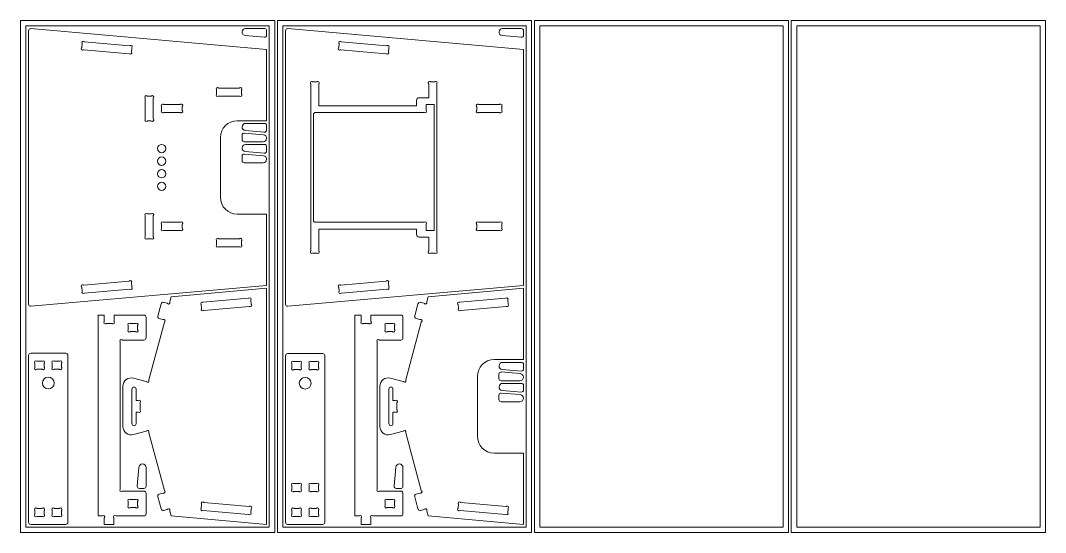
# Model space of a CAD drawing. Header units: millimetres. Extents: x 252 to 2692, y 303 to 2793.
# Drawn here: x 252 to 2692, y 1573 to 2793 of the extents above; entities that cross this region are included whole.
import ezdxf

# ---------------------------------------------------------------- set-up
doc = ezdxf.new("R2010")
doc.units = ezdxf.units.MM

msp = doc.modelspace()

# ---------------------------------------------------------------- linework, layer by layer
at = {"color": 7, "linetype": 'Continuous', "lineweight": 15}
for p, q in [((251.9, 2793.4), (251.9, 1573.4)), ((857.1, 2793.4), (251.9, 2793.4)), ((857.1, 1573.4), (857.1, 2793.4)), ((1468.7, 2793.4), (863.5, 2793.4)), ((863.5, 2793.4), (863.5, 1573.4)), ((1468.7, 1573.4), (1468.7, 2793.4)), ((1475.1, 2793.4), (1475.1, 1573.4)), ((2080.3, 2793.4), (1475.1, 2793.4)), ((2080.3, 1573.4), (2080.3, 2793.4)), ((2086.6, 2793.4), (2086.6, 1573.4)), ((2691.9, 2793.4), (2086.6, 2793.4)), ((2691.9, 1573.4), (2691.9, 2793.4)), ((844.1, 2780.4), (264.9, 2780.4)), ((264.9, 2780.4), (264.9, 1586.4)), ((271.2, 2117.5), (271.2, 2769.1)), ((276.7, 2774.1), (837.8, 2724.6)), ((787, 2757.3), (832.3, 2753.3)), ((832.8, 2774.1), (787.8, 2774.1)), ((837.8, 2758.3), (837.8, 2769.1)), ((844.1, 1586.4), (844.1, 2780.4)), ((1455.7, 2780.4), (876.5, 2780.4)), ((876.5, 2780.4), (876.5, 1586.4)), ((882.8, 2769.1), (882.8, 2117.5)), ((1449.4, 2724.6), (888.3, 2774.1)), ((1398.6, 2757.3), (1443.9, 2753.3)), ((1444.4, 2774.1), (1399.4, 2774.1)), ((1449.4, 2758.3), (1449.4, 2769.1)), ((1455.7, 1586.4), (1455.7, 2780.4)), ((2067.3, 2780.4), (1488.1, 2780.4)), ((1488.1, 2780.4), (1488.1, 1586.4)), ((2067.3, 1586.4), (2067.3, 2780.4)), ((2678.9, 2780.4), (2099.6, 2780.4)), ((2099.6, 2780.4), (2099.6, 1586.4)), ((2678.9, 1586.4), (2678.9, 2780.4)), ((397.9, 2729.4), (398.6, 2738)), ((404.4, 2742.8), (512, 2733.3)), ((1009.4, 2729.4), (1010.2, 2738)), ((1016, 2742.8), (1123.6, 2733.3)), ((510.3, 2714.2), (402.7, 2723.7)), ((516.9, 2727.6), (516.1, 2719)), ((837.8, 2724.6), (837.8, 2554.6)), ((1121.9, 2714.2), (1014.3, 2723.7)), ((1128.4, 2727.6), (1127.7, 2719)), ((1449.4, 2162.1), (1449.4, 2724.6)), ((942.8, 2244.6), (942.8, 2642)), ((948.1, 2647.3), (956.7, 2647.3)), ((962.1, 2590.2), (962.1, 2642)), ((1223.6, 2609.2), (1223.6, 2642)), ((1228.9, 2647.3), (1237.5, 2647.3)), ((1242.8, 2244.6), (1242.8, 2642)), ((554, 2613.4), (562.6, 2613.4)), ((718.6, 2618.5), (718.6, 2627.2)), ((723.9, 2632.5), (772.7, 2632.5)), ((772.7, 2613.2), (723.9, 2613.2)), ((778.1, 2627.2), (778.1, 2618.5)), ((548.7, 2559.3), (548.7, 2608.1)), ((568, 2608.1), (568, 2559.3)), ((587.8, 2579.4), (587.8, 2588)), ((593.1, 2593.3), (631.7, 2593.3)), ((637, 2588), (637, 2579.4)), ((962.1, 2590.2), (1194.5, 2590.2)), ((1194.5, 2590.2), (1194.5, 2602.9)), ((1200.9, 2609.2), (1223.6, 2609.2)), ((1236.5, 2593.2), (1217.4, 2593.2)), ((1217.4, 2593.2), (1217.4, 2579.5)), ((1236.5, 2293.4), (1236.5, 2593.2)), ((1337.8, 2579.4), (1337.8, 2588)), ((1343.1, 2593.3), (1391.9, 2593.3)), ((1397.3, 2588), (1397.3, 2579.4)), ((631.7, 2574.1), (593.1, 2574.1)), ((949.2, 2317.5), (949.2, 2569.2)), ((1212.1, 2574.2), (954.2, 2574.2)), ((1391.9, 2574.1), (1343.1, 2574.1)), ((562.6, 2554), (554, 2554)), ((837.8, 2554.6), (767.8, 2554.6)), ((832.8, 2548.2), (787.8, 2548.2)), ((837.8, 2532.4), (837.8, 2543.2)), ((727.8, 2514.6), (727.8, 2372.1)), ((779.4, 2520.3), (779.4, 2509.5)), ((830.1, 2521.3), (784.8, 2525.2)), ((787, 2531.4), (832.3, 2527.4)), ((784.4, 2504.5), (829.4, 2504.5)), ((832.8, 2498.1), (787.8, 2498.1)), ((837.8, 2482.3), (837.8, 2493.1)), ((779.4, 2470.2), (779.4, 2459.4)), ((830.1, 2471.2), (784.8, 2475.1)), ((787, 2481.3), (832.3, 2477.4)), ((784.4, 2454.4), (829.4, 2454.4)), ((548.7, 2327.4), (548.7, 2278.5)), ((562.6, 2332.7), (554, 2332.7)), ((568, 2278.5), (568, 2327.4)), ((837.8, 2332.1), (767.8, 2332.1)), ((837.8, 2162.1), (837.8, 2332.1)), ((587.8, 2307.3), (587.8, 2298.6)), ((631.7, 2312.6), (593.1, 2312.6)), ((637, 2298.6), (637, 2307.3)), ((1212.1, 2312.5), (954.2, 2312.5)), ((962.1, 2296.5), (962.1, 2244.6)), ((962.1, 2296.5), (1194.5, 2296.5)), ((1194.5, 2296.5), (1194.5, 2283.8)), ((1217.4, 2293.4), (1217.4, 2307.2)), ((1337.8, 2307.3), (1337.8, 2298.6)), ((1391.9, 2312.6), (1343.1, 2312.6)), ((1397.3, 2298.6), (1397.3, 2307.3)), ((554, 2273.2), (562.6, 2273.2)), ((593.1, 2293.3), (631.7, 2293.3)), ((772.7, 2273.4), (723.9, 2273.4)), ((1200.9, 2277.4), (1223.6, 2277.4)), ((1236.5, 2293.4), (1217.4, 2293.4)), ((1223.6, 2277.4), (1223.6, 2244.6)), ((1343.1, 2293.3), (1391.9, 2293.3)), ((718.6, 2268.1), (718.6, 2259.5)), ((723.9, 2254.2), (772.7, 2254.2)), ((778.1, 2259.5), (778.1, 2268.1)), ((948.1, 2239.3), (956.7, 2239.3)), ((1228.9, 2239.3), (1237.5, 2239.3)), ((510.3, 2172.5), (402.7, 2163)), ((1121.9, 2172.5), (1014.3, 2163)), ((276.7, 2112.6), (837.8, 2162.1)), ((397.9, 2157.2), (398.6, 2148.6)), ((404.4, 2143.8), (512, 2153.3)), ((516.9, 2159.1), (516.1, 2167.7)), ((837.8, 2155.3), (610.7, 2135.2)), ((837.8, 2155.3), (837.8, 1592.8)), ((1449.4, 2162.1), (888.3, 2112.6)), ((1009.4, 2157.2), (1010.2, 2148.6)), ((1016, 2143.8), (1123.6, 2153.3)), ((1128.4, 2159.1), (1127.7, 2167.7)), ((1449.4, 2155.3), (1222.3, 2135.2)), ((1449.4, 1985.3), (1449.4, 2155.3)), ((610.7, 2135.2), (607.5, 2123.4)), ((686.9, 2122), (794.5, 2131.5)), ((800.3, 2126.6), (801, 2118)), ((1219.1, 2123.4), (1222.3, 2135.2)), ((1298.4, 2122), (1406.1, 2131.5)), ((1411.9, 2126.6), (1412.6, 2118)), ((578.7, 2089.3), (586.5, 2118.3)), ((592.6, 2121.9), (601, 2119.6)), ((682.8, 2107.6), (682, 2116.2)), ((796.2, 2112.3), (688.5, 2102.8)), ((1190.3, 2089.3), (1198.1, 2118.3)), ((1204.2, 2121.9), (1212.6, 2119.6)), ((1294.4, 2107.6), (1293.6, 2116.2)), ((1407.8, 2112.3), (1300.1, 2102.8)), ((436.4, 2091.3), (436.4, 1612.8)), ((451.3, 2091.3), (436.4, 2091.3)), ((451.3, 2076.6), (451.3, 2091.3)), ((545.7, 2091.3), (474.5, 2091.3)), ((474.5, 2091.3), (474.5, 2076.6)), ((550.7, 2037), (550.7, 2086.3)), ((594.4, 2074.4), (557.6, 1936.9)), ((582.2, 2083.2), (590.7, 2081)), ((1048, 2091.3), (1048, 1612.8)), ((1062.9, 2091.3), (1048, 2091.3)), ((1062.9, 2076.6), (1062.9, 2091.3)), ((1086.1, 2091.3), (1086.1, 2076.6)), ((1157.3, 2091.3), (1086.1, 2091.3)), ((1162.3, 2037), (1162.3, 2086.3)), ((1206, 2074.4), (1169.2, 1936.9)), ((1193.8, 2083.2), (1202.3, 2081)), ((469.2, 2071.3), (456.6, 2071.3)), ((508.5, 2066), (508.5, 2057.4)), ((525.4, 2071.3), (513.8, 2071.3)), ((513.8, 2052), (525.4, 2052)), ((530.7, 2057.4), (530.7, 2066)), ((1080.8, 2071.3), (1068.2, 2071.3)), ((1120.1, 2066), (1120.1, 2057.4)), ((1137, 2071.3), (1125.4, 2071.3)), ((1125.4, 2052), (1137, 2052)), ((1142.3, 2057.4), (1142.3, 2066)), ((489.4, 1677.3), (489.4, 2026.7)), ((494.7, 2032), (545.7, 2032)), ((1101, 1677.3), (1101, 2026.7)), ((1106.3, 2032), (1157.3, 2032)), ((271.2, 1995.6), (271.2, 1597.8)), ((276.2, 2000.6), (359.7, 2000.6)), ((303.1, 1981.6), (291.5, 1981.6)), ((332.8, 1981.6), (344.4, 1981.6)), ((364.7, 1995.6), (364.7, 1597.8)), ((882.8, 1994.8), (882.8, 1597.8)), ((887.8, 1999.8), (971.3, 1999.8)), ((914.7, 1980.8), (903.1, 1980.8)), ((944.4, 1980.8), (956, 1980.8)), ((976.3, 1994.8), (976.3, 1597.8)), ((1379.4, 1985.3), (1449.4, 1985.3)), ((1444.4, 1978.9), (1399.4, 1978.9)), ((286.2, 1976.3), (286.2, 1967.7)), ((291.5, 1962.4), (303.1, 1962.4)), ((308.5, 1967.7), (308.5, 1976.3)), ((327.5, 1967.7), (327.5, 1976.3)), ((344.4, 1962.4), (332.8, 1962.4)), ((349.7, 1976.3), (349.7, 1967.7)), ((897.8, 1975.5), (897.8, 1966.9)), ((903.1, 1961.6), (914.7, 1961.6)), ((920, 1966.9), (920, 1975.5)), ((939.1, 1966.9), (939.1, 1975.5)), ((956, 1961.6), (944.4, 1961.6)), ((961.3, 1975.5), (961.3, 1966.9)), ((1441.7, 1952), (1396.4, 1955.9)), ((1398.6, 1962.1), (1443.9, 1958.1)), ((1449.4, 1963.1), (1449.4, 1973.9)), ((551.1, 1933.2), (520.9, 1941.2)), ((1162.7, 1933.2), (1132.5, 1941.2)), ((1339.4, 1945.3), (1339.4, 1802.8)), ((1390.9, 1950.9), (1390.9, 1940.2)), ((1395.9, 1935.2), (1440.9, 1935.2)), ((1444.4, 1928.8), (1399.4, 1928.8)), ((495.8, 1826.1), (495.8, 1921.9)), ((517.3, 1915.3), (517.3, 1832.8)), ((526.9, 1915.3), (526.9, 1887.8)), ((1107.4, 1826.1), (1107.4, 1921.9)), ((1128.8, 1915.2), (1128.8, 1832.8)), ((1138.5, 1915.2), (1138.5, 1887.8)), ((1441.7, 1901.9), (1396.4, 1905.8)), ((1398.6, 1912), (1443.9, 1908.1)), ((1449.4, 1913), (1449.4, 1923.8)), ((526.9, 1887.8), (531.2, 1887.8)), ((536.5, 1865.6), (536.5, 1882.5)), ((1138.5, 1887.8), (1142.8, 1887.8)), ((1148.1, 1865.6), (1148.1, 1882.5)), ((1390.9, 1900.9), (1390.9, 1890.1)), ((1395.9, 1885.1), (1440.9, 1885.1)), ((526.9, 1832.8), (526.9, 1860.3)), ((526.9, 1860.3), (531.2, 1860.3)), ((1138.5, 1832.8), (1138.5, 1860.3)), ((1138.5, 1860.3), (1142.8, 1860.3)), ((551.1, 1814.9), (520.9, 1806.8)), ((594.4, 1673.6), (557.6, 1811.1)), ((1162.7, 1814.9), (1132.5, 1806.8)), ((1206, 1673.6), (1169.2, 1811.1)), ((1379.4, 1762.8), (1449.4, 1762.8)), ((1449.4, 1762.8), (1449.4, 1592.8)), ((533.9, 1729.1), (529.9, 1683.8)), ((550.7, 1683.4), (550.7, 1728.4)), ((1145.5, 1729.1), (1141.5, 1683.8)), ((1162.3, 1683.4), (1162.3, 1728.4)), ((897.8, 1684.9), (897.8, 1676.3)), ((914.7, 1690.2), (903.1, 1690.2)), ((920, 1676.3), (920, 1684.9)), ((939.1, 1676.3), (939.1, 1684.9)), ((944.4, 1690.2), (956, 1690.2)), ((961.3, 1684.9), (961.3, 1676.3)), ((545.7, 1672), (494.7, 1672)), ((534.9, 1678.4), (545.7, 1678.4)), ((550.7, 1617.8), (550.7, 1667)), ((582.2, 1664.8), (590.7, 1667.1)), ((903.1, 1671), (914.7, 1671)), ((956, 1671), (944.4, 1671)), ((1157.3, 1672), (1106.3, 1672)), ((1146.5, 1678.4), (1157.3, 1678.4)), ((1162.3, 1617.8), (1162.3, 1667)), ((1193.8, 1664.8), (1202.3, 1667.1)), ((508.5, 1646.7), (508.5, 1638.1)), ((525.4, 1652), (513.8, 1652)), ((530.7, 1638.1), (530.7, 1646.7)), ((578.7, 1658.7), (586.5, 1629.7)), ((682.8, 1640.4), (682, 1631.8)), ((796.2, 1635.8), (688.5, 1645.3)), ((1120.1, 1646.7), (1120.1, 1638.1)), ((1137, 1652), (1125.4, 1652)), ((1142.3, 1638.1), (1142.3, 1646.7)), ((1190.3, 1658.7), (1198.1, 1629.7)), ((1294.4, 1640.4), (1293.6, 1631.8)), ((1407.8, 1635.8), (1300.1, 1645.3)), ((286.2, 1625.7), (286.2, 1617)), ((303.1, 1631), (291.5, 1631)), ((291.5, 1611.7), (303.1, 1611.7)), ((308.5, 1617), (308.5, 1625.7)), ((327.5, 1617), (327.5, 1625.7)), ((332.8, 1631), (344.4, 1631)), ((344.4, 1611.7), (332.8, 1611.7)), ((349.7, 1625.7), (349.7, 1617)), ((436.4, 1612.8), (446.1, 1612.8)), ((479.7, 1612.8), (545.7, 1612.8)), ((513.8, 1632.8), (525.4, 1632.8)), ((592.6, 1626.2), (601, 1628.4)), ((610.7, 1612.8), (607.5, 1624.7)), ((837.8, 1592.8), (610.7, 1612.8)), ((686.9, 1626.1), (794.5, 1616.6)), ((800.3, 1621.4), (801, 1630)), ((897.8, 1625.7), (897.8, 1617)), ((914.7, 1631), (903.1, 1631)), ((903.1, 1611.7), (914.7, 1611.7)), ((920, 1617), (920, 1625.7)), ((939.1, 1617), (939.1, 1625.7)), ((944.4, 1631), (956, 1631)), ((956, 1611.7), (944.4, 1611.7)), ((961.3, 1625.7), (961.3, 1617)), ((1048, 1612.8), (1057.7, 1612.8)), ((1091.3, 1612.8), (1157.3, 1612.8)), ((1125.4, 1632.8), (1137, 1632.8)), ((1204.2, 1626.2), (1212.6, 1628.4)), ((1219.1, 1624.7), (1222.3, 1612.8)), ((1449.4, 1592.8), (1222.3, 1612.8)), ((1298.4, 1626.1), (1406.1, 1616.6)), ((1411.9, 1621.4), (1412.6, 1630)), ((264.9, 1586.4), (844.1, 1586.4)), ((359.7, 1592.8), (276.2, 1592.8)), ((451.4, 1607.5), (451.4, 1592.8)), ((451.4, 1592.8), (474.4, 1592.8)), ((474.4, 1592.8), (474.4, 1607.5)), ((876.5, 1586.4), (1455.7, 1586.4)), ((971.3, 1592.8), (887.8, 1592.8)), ((1063, 1607.5), (1063, 1592.8)), ((1063, 1592.8), (1086, 1592.8)), ((1086, 1592.8), (1086, 1607.5)), ((1488.1, 1586.4), (2067.3, 1586.4)), ((2099.6, 1586.4), (2678.9, 1586.4)), ((251.9, 1573.4), (857.1, 1573.4)), ((863.5, 1573.4), (1468.7, 1573.4)), ((1475.1, 1573.4), (2080.3, 1573.4)), ((2086.6, 1573.4), (2691.9, 1573.4))]:
    msp.add_line(p, q, dxfattribs=at)
for centre, radius in [((587.9, 2488.3), 10), ((587.9, 2458.3), 10), ((587.9, 2428.3), 10), ((587.9, 2398.3), 10), ((318, 1929.5), 14), ((929.6, 1929.1), 14)]:
    msp.add_circle(centre, radius, dxfattribs=at)
for centre, radius, start, end in [((276.2, 2769.1), 5, 84.9564, 180), ((787.8, 2765.7), 8.42, 90, 265), ((832.8, 2758.3), 5, 265, 0), ((832.8, 2769.1), 5, 0, 90), ((887.8, 2769.1), 5, 84.9564, 180), ((1399.4, 2765.7), 8.42, 90, 265), ((1444.4, 2758.3), 5, 265, 0), ((1444.4, 2769.1), 5, 0, 90), ((401.2, 2740.8), 3.28, 49.5261, 210.3867), ((396.7, 2738.2), 1.9, 354.9564, 30.3867), ((404.5, 2744.7), 1.9, 229.5261, 264.9564), ((512.2, 2735.2), 1.91, 264.9564, 300.3867), ((514.8, 2730.8), 3.27, 319.5261, 120.3867), ((1012.8, 2740.8), 3.28, 49.5261, 210.3867), ((1008.3, 2738.2), 1.91, 354.9564, 30.3867), ((1016.1, 2744.7), 1.9, 229.5261, 264.9564), ((1123.8, 2735.2), 1.91, 264.9564, 300.3867), ((1126.4, 2730.8), 3.27, 319.5261, 120.3867), ((399.9, 2726.2), 3.28, 139.5261, 300.3867), ((396, 2729.6), 1.91, 319.5261, 354.9564), ((402.5, 2721.8), 1.91, 84.9564, 120.3867), ((510.2, 2712.3), 1.9, 49.5261, 84.9564), ((513.5, 2716.2), 3.28, 229.5261, 30.3867), ((518, 2718.8), 1.91, 174.9564, 210.3867), ((518.8, 2727.4), 1.9, 139.5261, 174.9564), ((1011.5, 2726.2), 3.28, 139.5261, 300.3867), ((1007.5, 2729.6), 1.91, 319.5261, 354.9564), ((1014.1, 2721.8), 1.91, 84.9564, 120.3867), ((1121.8, 2712.3), 1.9, 49.5261, 84.9564), ((1125.1, 2716.2), 3.28, 229.5261, 30.3867), ((1129.6, 2718.8), 1.91, 174.9564, 210.3867), ((1130.3, 2727.4), 1.91, 139.5261, 174.9564), ((945.1, 2645), 3.27, 54.5697, 215.4303), ((940.9, 2642), 1.9, 0, 35.4303), ((948.1, 2649.2), 1.91, 234.5697, 270), ((956.7, 2649.2), 1.91, 270, 305.4303), ((959.8, 2645), 3.28, 324.5697, 125.4303), ((964, 2642), 1.9, 144.5697, 180), ((1225.9, 2645), 3.28, 54.5697, 215.4303), ((1221.7, 2642), 1.9, 0, 35.4303), ((1228.9, 2649.2), 1.91, 234.5697, 270), ((1237.5, 2649.2), 1.91, 270, 305.4303), ((1240.5, 2645), 3.28, 324.5697, 125.4303), ((1244.7, 2642), 1.91, 144.5697, 180), ((551, 2611.1), 3.28, 54.5697, 215.4303), ((554, 2615.3), 1.9, 234.5697, 270), ((562.6, 2615.3), 1.9, 270, 305.4303), ((565.7, 2611.1), 3.28, 324.5697, 125.4303), ((720.9, 2630.2), 3.27, 54.5697, 215.4303), ((720.9, 2615.5), 3.28, 144.5697, 305.4303), ((716.7, 2627.2), 1.9, 0, 35.4303), ((716.7, 2618.5), 1.91, 324.5697, 0), ((723.9, 2634.4), 1.91, 234.5697, 270), ((723.9, 2611.3), 1.91, 90, 125.4303), ((772.7, 2634.4), 1.91, 270, 305.4303), ((772.7, 2611.3), 1.91, 54.5697, 90), ((775.8, 2630.2), 3.28, 324.5697, 125.4303), ((775.8, 2615.5), 3.28, 234.5697, 35.4303), ((780, 2627.2), 1.9, 144.5697, 180), ((780, 2618.5), 1.91, 180, 215.4303), ((546.8, 2608.1), 1.9, 0, 35.4303), ((569.9, 2608.1), 1.9, 144.5697, 180), ((590.1, 2591), 3.27, 54.5697, 215.4303), ((585.9, 2588), 1.91, 0, 35.4303), ((593.1, 2595.2), 1.91, 234.5697, 270), ((631.7, 2595.2), 1.91, 270, 305.4303), ((634.7, 2591), 3.28, 324.5697, 125.4303), ((638.9, 2588), 1.91, 144.5697, 180), ((1200.9, 2602.9), 6.35, 90, 180), ((1340.1, 2591), 3.27, 54.5697, 215.4303), ((1335.9, 2588), 1.91, 0, 35.4303), ((1343.1, 2595.2), 1.91, 234.5697, 270), ((1391.9, 2595.2), 1.91, 270, 305.4303), ((1395, 2591), 3.28, 324.5697, 125.4303), ((1399.2, 2588), 1.91, 144.5697, 180), ((590.1, 2576.4), 3.28, 144.5697, 305.4303), ((585.9, 2579.4), 1.91, 324.5697, 0), ((593.1, 2572.2), 1.9, 90, 125.4303), ((631.7, 2572.2), 1.9, 54.5697, 90), ((634.7, 2576.4), 3.28, 234.5697, 35.4303), ((638.9, 2579.4), 1.91, 180, 215.4303), ((954.2, 2569.2), 5, 90, 180), ((1212.1, 2572.3), 1.9, 54.5697, 90), ((1215.1, 2576.5), 3.28, 234.5697, 35.4303), ((1219.3, 2579.5), 1.91, 180, 215.4303), ((1340.1, 2576.4), 3.28, 144.5697, 305.4303), ((1335.9, 2579.4), 1.9, 324.5697, 0), ((1343.1, 2572.2), 1.9, 90, 125.4303), ((1391.9, 2572.2), 1.9, 54.5697, 90), ((1395, 2576.4), 3.28, 234.5697, 35.4303), ((1399.2, 2579.4), 1.9, 180, 215.4303), ((551, 2556.3), 3.28, 144.5697, 305.4303), ((546.8, 2559.3), 1.9, 324.5697, 0), ((554, 2552.1), 1.91, 90, 125.4303), ((562.6, 2552.1), 1.91, 54.5697, 90), ((565.7, 2556.3), 3.27, 234.5697, 35.4303), ((569.9, 2559.3), 1.9, 180, 215.4303), ((767.8, 2514.6), 40, 90, 180), ((787.8, 2539.8), 8.42, 90, 265), ((832.8, 2543.2), 5, 0, 90), ((784.4, 2520.3), 5, 85, 180), ((829.4, 2512.9), 8.42, 270, 85), ((832.8, 2532.4), 5, 265, 0), ((784.4, 2509.5), 5, 180, 270), ((787.8, 2489.7), 8.42, 90, 265), ((832.8, 2493.1), 5, 0, 90), ((784.4, 2470.2), 5, 85, 180), ((829.4, 2462.8), 8.42, 270, 85), ((832.8, 2482.3), 5, 265, 0), ((784.4, 2459.4), 5, 180, 270), ((767.8, 2372.1), 40, 180, 270), ((551, 2330.4), 3.28, 54.5697, 215.4303), ((546.8, 2327.4), 1.91, 0, 35.4303), ((554, 2334.6), 1.91, 234.5697, 270), ((562.6, 2334.6), 1.91, 270, 305.4303), ((565.7, 2330.4), 3.27, 324.5697, 125.4303), ((569.9, 2327.4), 1.91, 144.5697, 180), ((590.1, 2310.3), 3.28, 54.5697, 215.4303), ((590.1, 2295.6), 3.27, 144.5697, 305.4303), ((585.9, 2307.3), 1.91, 0, 35.4303), ((585.9, 2298.6), 1.91, 324.5697, 0), ((593.1, 2314.5), 1.91, 234.5697, 270), ((631.7, 2314.5), 1.91, 270, 305.4303), ((634.7, 2310.3), 3.28, 324.5697, 125.4303), ((634.7, 2295.6), 3.27, 234.5697, 35.4303), ((638.9, 2307.3), 1.91, 144.5697, 180), ((638.9, 2298.6), 1.91, 180, 215.4303), ((954.2, 2317.5), 5, 180, 270), ((1212.1, 2314.4), 1.9, 270, 305.4303), ((1215.1, 2310.2), 3.28, 324.5697, 125.4303), ((1219.3, 2307.2), 1.91, 144.5697, 180), ((1340.1, 2310.3), 3.28, 54.5697, 215.4303), ((1340.1, 2295.6), 3.28, 144.5697, 305.4303), ((1335.9, 2307.3), 1.91, 0, 35.4303), ((1335.9, 2298.6), 1.91, 324.5697, 0), ((1343.1, 2314.5), 1.91, 234.5697, 270), ((1391.9, 2314.5), 1.91, 270, 305.4303), ((1395, 2310.3), 3.27, 324.5697, 125.4303), ((1395, 2295.6), 3.28, 234.5697, 35.4303), ((1399.2, 2307.3), 1.9, 144.5697, 180), ((1399.2, 2298.6), 1.91, 180, 215.4303), ((551, 2275.5), 3.28, 144.5697, 305.4303), ((546.8, 2278.5), 1.91, 324.5697, 0), ((554, 2271.3), 1.9, 90, 125.4303), ((562.6, 2271.3), 1.9, 54.5697, 90), ((565.7, 2275.5), 3.28, 234.5697, 35.4303), ((569.9, 2278.5), 1.91, 180, 215.4303), ((593.1, 2291.4), 1.91, 90, 125.4303), ((631.7, 2291.4), 1.91, 54.5697, 90), ((720.9, 2271.1), 3.27, 54.5697, 215.4303), ((716.7, 2268.1), 1.91, 0, 35.4303), ((723.9, 2275.3), 1.9, 234.5697, 270), ((772.7, 2275.3), 1.9, 270, 305.4303), ((775.8, 2271.1), 3.28, 324.5697, 125.4303), ((780, 2268.1), 1.91, 144.5697, 180), ((1200.9, 2283.8), 6.35, 180, 270), ((1343.1, 2291.4), 1.91, 90, 125.4303), ((1391.9, 2291.4), 1.91, 54.5697, 90), ((720.9, 2256.5), 3.28, 144.5697, 305.4303), ((716.7, 2259.5), 1.91, 324.5697, 0), ((723.9, 2252.3), 1.91, 90, 125.4303), ((772.7, 2252.3), 1.91, 54.5697, 90), ((775.8, 2256.5), 3.28, 234.5697, 35.4303), ((780, 2259.5), 1.9, 180, 215.4303), ((945.1, 2241.6), 3.27, 144.5697, 305.4303), ((940.9, 2244.6), 1.9, 324.5697, 0), ((948.1, 2237.4), 1.91, 90, 125.4303), ((956.7, 2237.4), 1.91, 54.5697, 90), ((959.8, 2241.6), 3.27, 234.5697, 35.4303), ((964, 2244.6), 1.91, 180, 215.4303), ((1225.9, 2241.6), 3.28, 144.5697, 305.4303), ((1221.7, 2244.6), 1.9, 324.5697, 0), ((1228.9, 2237.4), 1.91, 90, 125.4303), ((1237.5, 2237.4), 1.91, 54.5697, 90), ((1240.5, 2241.6), 3.28, 234.5697, 35.4303), ((1244.7, 2244.6), 1.9, 180, 215.4303), ((510.2, 2174.4), 1.91, 275.0436, 310.4739), ((513.5, 2170.4), 3.28, 329.6133, 130.4739), ((1121.8, 2174.4), 1.91, 275.0436, 310.4739), ((1125.1, 2170.4), 3.27, 329.6133, 130.4739), ((399.9, 2160.4), 3.27, 59.6133, 220.4739), ((396, 2157.1), 1.91, 5.0436, 40.4739), ((401.2, 2145.9), 3.28, 149.6133, 310.4739), ((396.7, 2148.5), 1.91, 329.6133, 5.0436), ((402.5, 2164.9), 1.91, 239.6133, 275.0436), ((512.2, 2151.4), 1.91, 59.6133, 95.0436), ((514.8, 2155.9), 3.28, 239.6133, 40.4739), ((518, 2167.8), 1.91, 149.6133, 185.0436), ((518.8, 2159.2), 1.9, 185.0436, 220.4739), ((1011.5, 2160.4), 3.28, 59.6133, 220.4739), ((1007.5, 2157.1), 1.91, 5.0436, 40.4739), ((1012.8, 2145.9), 3.28, 149.6133, 310.4739), ((1008.3, 2148.5), 1.9, 329.6133, 5.0436), ((1014.1, 2164.9), 1.91, 239.6133, 275.0436), ((1123.8, 2151.4), 1.9, 59.6133, 95.0436), ((1126.4, 2155.9), 3.28, 239.6133, 40.4739), ((1129.6, 2167.8), 1.91, 149.6133, 185.0436), ((1130.3, 2159.2), 1.91, 185.0436, 220.4739), ((404.5, 2141.9), 1.9, 95.0436, 130.4739), ((609.4, 2122.9), 1.91, 165, 200.4303), ((794.3, 2133.4), 1.9, 275.0436, 310.4739), ((797.7, 2129.4), 3.28, 329.6133, 130.4739), ((802.2, 2126.8), 1.9, 149.6133, 185.0436), ((1016.1, 2141.9), 1.91, 95.0436, 130.4739), ((1221, 2122.9), 1.91, 165, 200.4303), ((1405.9, 2133.4), 1.91, 275.0436, 310.4739), ((1409.3, 2129.4), 3.28, 329.6133, 130.4739), ((1413.7, 2126.8), 1.91, 149.6133, 185.0436), ((276.2, 2117.5), 5, 180, 275.0436), ((591.3, 2117), 5, 75, 165), ((600.5, 2117.8), 1.91, 39.5697, 75), ((604.5, 2121.1), 3.28, 219.5697, 20.4303), ((684.1, 2119.4), 3.28, 59.6133, 220.4739), ((680.1, 2116), 1.91, 5.0436, 40.4739), ((685.4, 2104.8), 3.28, 149.6133, 310.4739), ((680.9, 2107.4), 1.91, 329.6133, 5.0436), ((686.7, 2123.9), 1.91, 239.6133, 275.0436), ((688.7, 2100.9), 1.91, 95.0436, 130.4739), ((796.4, 2110.4), 1.9, 59.6133, 95.0436), ((799, 2114.9), 3.28, 239.6133, 40.4739), ((802.9, 2118.2), 1.91, 185.0436, 220.4739), ((887.8, 2117.5), 5, 180, 275.0436), ((1202.9, 2117), 5, 75, 165), ((1212.1, 2117.8), 1.91, 39.5697, 75), ((1216.1, 2121.1), 3.27, 219.5697, 20.4303), ((1295.7, 2119.4), 3.28, 59.6133, 220.4739), ((1291.7, 2116), 1.91, 5.0436, 40.4739), ((1296.9, 2104.8), 3.28, 149.6133, 310.4739), ((1292.5, 2107.4), 1.91, 329.6133, 5.0436), ((1298.3, 2123.9), 1.9, 239.6133, 275.0436), ((1300.3, 2100.9), 1.9, 95.0436, 130.4739), ((1407.9, 2110.4), 1.9, 59.6133, 95.0436), ((1410.6, 2114.9), 3.28, 239.6133, 40.4739), ((1414.5, 2118.2), 1.91, 185.0436, 220.4739), ((453.6, 2073.6), 3.28, 144.5697, 305.4303), ((449.4, 2076.6), 1.91, 324.5697, 0), ((472.2, 2073.6), 3.28, 234.5697, 35.4303), ((476.4, 2076.6), 1.91, 180, 215.4303), ((545.7, 2086.3), 5, 0, 90), ((583.5, 2088.1), 5, 165, 255), ((591.2, 2082.8), 1.91, 255, 290.4303), ((593, 2077.9), 3.28, 309.5697, 110.4303), ((596.3, 2074), 1.9, 129.5697, 165), ((1065.2, 2073.6), 3.28, 144.5697, 305.4303), ((1061, 2076.6), 1.91, 324.5697, 0), ((1083.8, 2073.6), 3.28, 234.5697, 35.4303), ((1088, 2076.6), 1.9, 180, 215.4303), ((1157.3, 2086.3), 5, 0, 90), ((1195.1, 2088.1), 5, 165, 255), ((1202.8, 2082.8), 1.91, 255, 290.4303), ((1204.6, 2077.9), 3.28, 309.5697, 110.4303), ((1207.9, 2074), 1.91, 129.5697, 165), ((456.6, 2069.4), 1.9, 90, 125.4303), ((469.2, 2069.4), 1.9, 54.5697, 90), ((510.8, 2069), 3.28, 54.5697, 215.4303), ((510.8, 2054.4), 3.28, 144.5697, 305.4303), ((506.6, 2066), 1.9, 360, 35.4303), ((506.6, 2057.4), 1.9, 324.5697, 0), ((513.8, 2073.2), 1.91, 234.5697, 270), ((513.8, 2050.1), 1.91, 90, 125.4303), ((525.4, 2073.2), 1.91, 270, 305.4303), ((525.4, 2050.1), 1.91, 54.5697, 90), ((528.4, 2069), 3.28, 324.5697, 125.4303), ((528.4, 2054.4), 3.27, 234.5697, 35.4303), ((532.6, 2066), 1.91, 144.5697, 180), ((532.6, 2057.4), 1.91, 180, 215.4303), ((1068.2, 2069.4), 1.9, 90, 125.4303), ((1080.8, 2069.4), 1.9, 54.5697, 90), ((1122.4, 2069), 3.28, 54.5697, 215.4303), ((1122.4, 2054.4), 3.28, 144.5697, 305.4303), ((1118.1, 2066), 1.91, 360, 35.4303), ((1118.1, 2057.4), 1.91, 324.5697, 0), ((1125.4, 2073.2), 1.91, 234.5697, 270), ((1125.4, 2050.1), 1.91, 90, 125.4303), ((1137, 2073.2), 1.91, 270, 305.4303), ((1137, 2050.1), 1.91, 54.5697, 90), ((1140, 2069), 3.28, 324.5697, 125.4303), ((1140, 2054.4), 3.27, 234.5697, 35.4303), ((1144.2, 2066), 1.91, 144.5697, 180), ((1144.2, 2057.4), 1.91, 180, 215.4303), ((491.7, 2029.7), 3.28, 54.5697, 215.4303), ((487.5, 2026.7), 1.9, 0, 35.4303), ((494.7, 2034), 1.91, 234.5697, 270), ((545.7, 2037), 5, 270, 0), ((1103.3, 2029.7), 3.28, 54.5697, 215.4303), ((1099.1, 2026.7), 1.9, 0, 35.4303), ((1106.3, 2034), 1.91, 234.5697, 270), ((1157.3, 2037), 5, 270, 0), ((276.2, 1995.6), 5, 90, 180), ((288.5, 1979.3), 3.28, 54.5697, 215.4303), ((284.3, 1976.3), 1.91, 0, 35.4303), ((291.5, 1983.5), 1.9, 234.5697, 270), ((303.1, 1983.5), 1.9, 270, 305.4303), ((306.1, 1979.3), 3.28, 324.5697, 125.4303), ((310.4, 1976.3), 1.91, 144.5697, 180), ((329.8, 1979.3), 3.28, 54.5697, 215.4303), ((325.6, 1976.3), 1.91, 0, 35.4303), ((332.8, 1983.5), 1.9, 234.5697, 270), ((344.4, 1983.5), 1.9, 270, 305.4303), ((347.4, 1979.3), 3.28, 324.5697, 125.4303), ((351.6, 1976.3), 1.91, 144.5697, 180), ((359.7, 1995.6), 5, 0, 90), ((887.8, 1994.8), 5, 90, 180), ((900.1, 1978.5), 3.27, 54.5697, 215.4303), ((895.9, 1975.5), 1.91, 0, 35.4303), ((903.1, 1982.7), 1.91, 234.5697, 270), ((914.7, 1982.7), 1.91, 270, 305.4303), ((917.7, 1978.5), 3.27, 324.5697, 125.4303), ((921.9, 1975.5), 1.91, 144.5697, 180), ((941.4, 1978.5), 3.28, 54.5697, 215.4303), ((937.2, 1975.5), 1.9, 0, 35.4303), ((944.4, 1982.7), 1.91, 234.5697, 270), ((956, 1982.7), 1.91, 270, 305.4303), ((959, 1978.5), 3.28, 324.5697, 125.4303), ((963.2, 1975.5), 1.9, 144.5697, 180), ((971.3, 1994.8), 5, 0, 90), ((1379.4, 1945.3), 40, 90, 180), ((1399.4, 1970.5), 8.42, 90, 265), ((1444.4, 1973.9), 5, 0, 90), ((288.5, 1964.7), 3.27, 144.5697, 305.4303), ((284.3, 1967.7), 1.91, 324.5697, 0), ((291.5, 1960.5), 1.91, 90, 125.4303), ((303.1, 1960.5), 1.91, 54.5697, 90), ((306.1, 1964.7), 3.28, 234.5697, 35.4303), ((310.4, 1967.7), 1.91, 180, 215.4303), ((329.8, 1964.7), 3.28, 144.5697, 305.4303), ((325.6, 1967.7), 1.91, 324.5697, 0), ((332.8, 1960.5), 1.91, 90, 125.4303), ((344.4, 1960.5), 1.91, 54.5697, 90), ((347.4, 1964.7), 3.28, 234.5697, 35.4303), ((351.6, 1967.7), 1.91, 180, 215.4303), ((900.1, 1963.9), 3.27, 144.5697, 305.4303), ((895.9, 1966.9), 1.91, 324.5697, 0), ((903.1, 1959.7), 1.9, 90, 125.4303), ((914.7, 1959.7), 1.9, 54.5697, 90), ((917.7, 1963.9), 3.27, 234.5697, 35.4303), ((921.9, 1966.9), 1.91, 180, 215.4303), ((941.4, 1963.9), 3.28, 144.5697, 305.4303), ((937.2, 1966.9), 1.9, 324.5697, 0), ((944.4, 1959.7), 1.9, 90, 125.4303), ((956, 1959.7), 1.9, 54.5697, 90), ((959, 1963.9), 3.28, 234.5697, 35.4303), ((963.2, 1966.9), 1.9, 180, 215.4303), ((1395.9, 1950.9), 5, 85, 180), ((1444.4, 1963.1), 5, 265, 0), ((515.8, 1921.9), 20, 75, 180), ((550.6, 1931.3), 1.91, 39.5697, 75), ((554.6, 1934.6), 3.28, 219.5697, 20.4303), ((559.4, 1936.4), 1.91, 165, 200.4303), ((1127.4, 1921.9), 20, 75, 180), ((1162.2, 1931.3), 1.91, 39.5697, 75), ((1166.2, 1934.6), 3.27, 219.5697, 20.4303), ((1171, 1936.4), 1.91, 165, 200.4303), ((1395.9, 1940.2), 5, 180, 270), ((1399.4, 1920.4), 8.42, 90, 265), ((1440.9, 1943.6), 8.42, 270, 85), ((1444.4, 1923.8), 5, 0, 90), ((522.1, 1915.3), 4.79, 0, 180), ((1133.7, 1915.2), 4.84, 0, 180), ((1395.9, 1900.9), 5, 85, 180), ((1444.4, 1913), 5, 265, 0), ((531.2, 1889.7), 1.91, 270, 305.4303), ((534.2, 1885.5), 3.27, 324.5697, 125.4303), ((538.4, 1882.5), 1.9, 144.5697, 180), ((1142.8, 1889.7), 1.91, 270, 305.4303), ((1145.8, 1885.5), 3.28, 324.5697, 125.4303), ((1150, 1882.5), 1.9, 144.5697, 180), ((1395.9, 1890.1), 5, 180, 270), ((1440.9, 1893.5), 8.42, 270, 85), ((531.2, 1858.4), 1.9, 54.5697, 90), ((534.2, 1862.6), 3.28, 234.5697, 35.4303), ((538.4, 1865.6), 1.9, 180, 215.4303), ((1142.8, 1858.4), 1.9, 54.5697, 90), ((1145.8, 1862.6), 3.28, 234.5697, 35.4303), ((1150, 1865.6), 1.91, 180, 215.4303), ((522.1, 1832.8), 4.79, 180, 0), ((1133.7, 1832.8), 4.84, 180, 0), ((515.8, 1826.1), 20, 180, 285), ((550.6, 1816.7), 1.91, 285, 320.4303), ((554.6, 1813.4), 3.28, 339.5697, 140.4303), ((559.4, 1811.6), 1.91, 159.5697, 195), ((1127.4, 1826.1), 20, 180, 285), ((1162.2, 1816.7), 1.91, 285, 320.4303), ((1166.2, 1813.4), 3.27, 339.5697, 140.4303), ((1171, 1811.6), 1.91, 159.5697, 195), ((1379.4, 1802.8), 40, 180, 270), ((542.3, 1728.4), 8.42, 0, 175), ((1153.9, 1728.4), 8.42, 0, 175), ((534.9, 1683.4), 5, 175, 270), ((900.1, 1687.9), 3.28, 54.5697, 215.4303), ((895.9, 1684.9), 1.9, 0, 35.4303), ((903.1, 1692.1), 1.91, 234.5697, 270), ((914.7, 1692.1), 1.91, 270, 305.4303), ((917.7, 1687.9), 3.28, 324.5697, 125.4303), ((921.9, 1684.9), 1.91, 144.5697, 180), ((941.4, 1687.9), 3.28, 54.5697, 215.4303), ((937.2, 1684.9), 1.91, 0, 35.4303), ((944.4, 1692.1), 1.91, 234.5697, 270), ((956, 1692.1), 1.91, 270, 305.4303), ((959, 1687.9), 3.28, 324.5697, 125.4303), ((963.2, 1684.9), 1.9, 144.5697, 180), ((1146.5, 1683.4), 5, 175, 270), ((491.7, 1674.3), 3.28, 144.5697, 305.4303), ((487.5, 1677.3), 1.9, 324.5697, 0), ((494.7, 1670.1), 1.91, 90, 125.4303), ((545.7, 1683.4), 5, 270, 0), ((545.7, 1667), 5, 0, 90), ((583.5, 1660), 5, 105, 195), ((591.2, 1665.2), 1.9, 69.5697, 105), ((593, 1670.1), 3.28, 249.5697, 50.4303), ((596.3, 1674.1), 1.91, 195, 230.4303), ((900.1, 1673.3), 3.27, 144.5697, 305.4303), ((895.9, 1676.3), 1.9, 324.5697, 0), ((903.1, 1669.1), 1.9, 90, 125.4303), ((914.7, 1669.1), 1.9, 54.5697, 90), ((917.7, 1673.3), 3.28, 234.5697, 35.4303), ((921.9, 1676.3), 1.91, 180, 215.4303), ((941.4, 1673.3), 3.28, 144.5697, 305.4303), ((937.2, 1676.3), 1.91, 324.5697, 0), ((944.4, 1669.1), 1.9, 90, 125.4303), ((956, 1669.1), 1.9, 54.5697, 90), ((959, 1673.3), 3.28, 234.5697, 35.4303), ((963.2, 1676.3), 1.9, 180, 215.4303), ((1103.3, 1674.3), 3.27, 144.5697, 305.4303), ((1099.1, 1677.3), 1.91, 324.5697, 0), ((1106.3, 1670.1), 1.91, 90, 125.4303), ((1157.3, 1683.4), 5, 270, 0), ((1157.3, 1667), 5, 0, 90), ((1195.1, 1660), 5, 105, 195), ((1202.8, 1665.2), 1.9, 69.5697, 105), ((1204.6, 1670.1), 3.28, 249.5697, 50.4303), ((1207.9, 1674.1), 1.9, 195, 230.4303), ((510.8, 1649.7), 3.27, 54.5697, 215.4303), ((510.8, 1635.1), 3.28, 144.5697, 305.4303), ((506.6, 1646.7), 1.91, 0, 35.4303), ((506.6, 1638.1), 1.9, 324.5697, 0), ((513.8, 1653.9), 1.9, 234.5697, 270), ((525.4, 1653.9), 1.9, 270, 305.4303), ((528.4, 1649.7), 3.27, 324.5697, 125.4303), ((528.4, 1635.1), 3.27, 234.5697, 35.4303), ((532.6, 1646.7), 1.9, 144.5697, 180), ((532.6, 1638.1), 1.91, 180, 215.4303), ((685.4, 1643.2), 3.27, 49.5261, 210.3867), ((680.9, 1640.6), 1.91, 354.9564, 30.3867), ((688.7, 1647.1), 1.9, 229.5261, 264.9564), ((796.4, 1637.6), 1.91, 264.9564, 300.3867), ((799, 1633.2), 3.28, 319.5261, 120.3867), ((1122.4, 1649.7), 3.27, 54.5697, 215.4303), ((1122.4, 1635.1), 3.27, 144.5697, 305.4303), ((1118.1, 1646.7), 1.91, 0, 35.4303), ((1118.1, 1638.1), 1.91, 324.5697, 0), ((1125.4, 1653.9), 1.9, 234.5697, 270), ((1137, 1653.9), 1.9, 270, 305.4303), ((1140, 1649.7), 3.27, 324.5697, 125.4303), ((1140, 1635.1), 3.27, 234.5697, 35.4303), ((1144.2, 1646.7), 1.91, 144.5697, 180), ((1144.2, 1638.1), 1.9, 180, 215.4303), ((1296.9, 1643.2), 3.27, 49.5261, 210.3867), ((1292.5, 1640.6), 1.9, 354.9564, 30.3867), ((1300.3, 1647.1), 1.91, 229.5261, 264.9564), ((1407.9, 1637.6), 1.9, 264.9564, 300.3867), ((1410.6, 1633.2), 3.28, 319.5261, 120.3867), ((288.5, 1628.7), 3.28, 54.5697, 215.4303), ((288.5, 1614), 3.27, 144.5697, 305.4303), ((284.3, 1625.7), 1.9, 0, 35.4303), ((284.3, 1617), 1.9, 324.5697, 0), ((291.5, 1632.9), 1.9, 234.5697, 270), ((291.5, 1609.8), 1.91, 90, 125.4303), ((303.1, 1632.9), 1.9, 270, 305.4303), ((303.1, 1609.8), 1.91, 54.5697, 90), ((306.1, 1628.7), 3.28, 324.5697, 125.4303), ((306.1, 1614), 3.28, 234.5697, 35.4303), ((310.4, 1625.7), 1.91, 144.5697, 180), ((310.4, 1617), 1.91, 180, 215.4303), ((329.8, 1628.7), 3.28, 54.5697, 215.4303), ((329.8, 1614), 3.27, 144.5697, 305.4303), ((325.6, 1625.7), 1.91, 0, 35.4303), ((325.6, 1617), 1.91, 324.5697, 0), ((332.8, 1632.9), 1.9, 234.5697, 270), ((332.8, 1609.8), 1.91, 90, 125.4303), ((344.4, 1632.9), 1.9, 270, 305.4303), ((344.4, 1609.8), 1.91, 54.5697, 90), ((347.4, 1628.7), 3.28, 324.5697, 125.4303), ((347.4, 1614), 3.28, 234.5697, 35.4303), ((351.6, 1625.7), 1.91, 144.5697, 180), ((351.6, 1617), 1.91, 180, 215.4303), ((446.1, 1614.7), 1.91, 270, 305.4303), ((449.1, 1610.5), 3.28, 324.5697, 125.4303), ((476.7, 1610.5), 3.28, 54.5697, 215.4303), ((479.7, 1614.7), 1.91, 234.5697, 270), ((513.8, 1630.9), 1.9, 90, 125.4303), ((525.4, 1630.9), 1.9, 54.5697, 90), ((545.7, 1617.8), 5, 270, 0), ((591.3, 1631), 5, 195, 285), ((600.5, 1630.3), 1.91, 285, 320.4303), ((604.5, 1627), 3.28, 339.5697, 140.4303), ((609.4, 1625.2), 1.91, 159.5697, 195), ((684.1, 1628.6), 3.27, 139.5261, 300.3867), ((680.1, 1632), 1.91, 319.5261, 354.9564), ((686.7, 1624.2), 1.91, 84.9564, 120.3867), ((794.3, 1614.7), 1.9, 49.5261, 84.9564), ((797.7, 1618.6), 3.28, 229.5261, 30.3867), ((802.2, 1621.2), 1.9, 174.9564, 210.3867), ((802.9, 1629.8), 1.91, 139.5261, 174.9564), ((900.1, 1628.7), 3.28, 54.5697, 215.4303), ((900.1, 1614), 3.27, 144.5697, 305.4303), ((895.9, 1625.7), 1.9, 0, 35.4303), ((895.9, 1617), 1.9, 324.5697, 0), ((903.1, 1632.9), 1.91, 234.5697, 270), ((903.1, 1609.8), 1.9, 90, 125.4303), ((914.7, 1632.9), 1.91, 270, 305.4303), ((914.7, 1609.8), 1.9, 54.5697, 90), ((917.7, 1628.7), 3.28, 324.5697, 125.4303), ((917.7, 1614), 3.28, 234.5697, 35.4303), ((921.9, 1625.7), 1.91, 144.5697, 180), ((921.9, 1617), 1.91, 180, 215.4303), ((941.4, 1628.7), 3.28, 54.5697, 215.4303), ((941.4, 1614), 3.28, 144.5697, 305.4303), ((937.2, 1625.7), 1.91, 0, 35.4303), ((937.2, 1617), 1.91, 324.5697, 0), ((944.4, 1632.9), 1.91, 234.5697, 270), ((944.4, 1609.8), 1.9, 90, 125.4303), ((956, 1632.9), 1.91, 270, 305.4303), ((956, 1609.8), 1.9, 54.5697, 90), ((959, 1628.7), 3.28, 324.5697, 125.4303), ((959, 1614), 3.28, 234.5697, 35.4303), ((963.2, 1625.7), 1.9, 144.5697, 180), ((963.2, 1617), 1.9, 180, 215.4303), ((1057.7, 1614.7), 1.91, 270, 305.4303), ((1060.7, 1610.5), 3.28, 324.5697, 125.4303), ((1088.3, 1610.5), 3.28, 54.5697, 215.4303), ((1091.3, 1614.7), 1.91, 234.5697, 270), ((1125.4, 1630.9), 1.9, 90, 125.4303), ((1137, 1630.9), 1.9, 54.5697, 90), ((1157.3, 1617.8), 5, 270, 0), ((1202.9, 1631), 5, 195, 285), ((1212.1, 1630.3), 1.9, 285, 320.4303), ((1216.1, 1627), 3.27, 339.5697, 140.4303), ((1221, 1625.2), 1.91, 159.5697, 195), ((1295.7, 1628.6), 3.27, 139.5261, 300.3867), ((1291.7, 1632), 1.9, 319.5261, 354.9564), ((1298.3, 1624.2), 1.9, 84.9564, 120.3867), ((1405.9, 1614.7), 1.9, 49.5261, 84.9564), ((1409.3, 1618.6), 3.27, 229.5261, 30.3867), ((1413.7, 1621.2), 1.91, 174.9564, 210.3867), ((1414.5, 1629.8), 1.91, 139.5261, 174.9564), ((276.2, 1597.8), 5, 180, 270), ((359.7, 1597.8), 5, 270, 0), ((453.3, 1607.5), 1.9, 144.5697, 180), ((472.5, 1607.5), 1.91, 0, 35.4303), ((887.8, 1597.8), 5, 180, 270), ((971.3, 1597.8), 5, 270, 0), ((1064.9, 1607.5), 1.91, 144.5697, 180), ((1084.1, 1607.5), 1.91, 0, 35.4303)]:
    msp.add_arc(centre, radius, start, end, dxfattribs=at)

doc.saveas('drawing.dxf')
